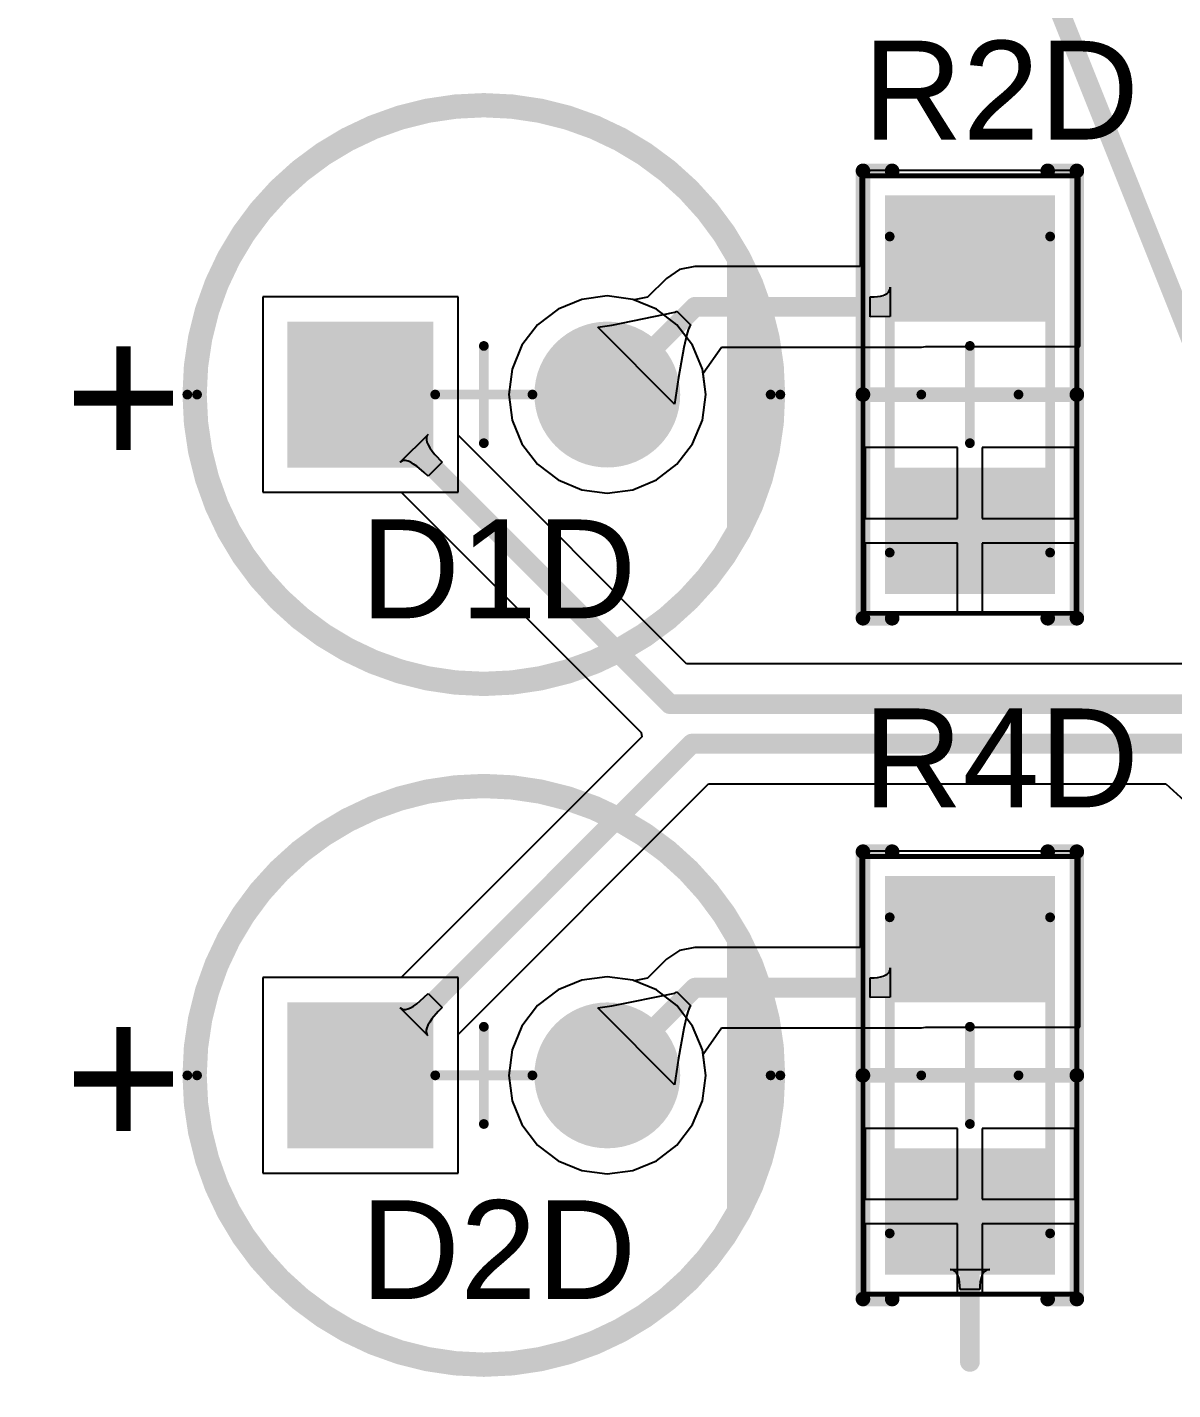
# Model space of a CAD drawing. Header units: inches. Extents: x -0.14 to 3.29, y -0.08 to 7.88.
# Drawn here: x 0.898 to 1.362, y 4.026 to 4.578 of the extents above; entities that cross this region are included whole.
import ezdxf

# ---------------------------------------------------------------- set-up
doc = ezdxf.new("R2010")
doc.units = ezdxf.units.IN
doc.header["$MEASUREMENT"] = 0
for name, color, linetype in [('Bottom Layer', 5, 'Continuous'), ('Bottom Solder', 6, 'Continuous'), ('Multi-Layer', 9, 'Continuous'), ('Pad Holes', 156, 'Continuous'), ('PCBD Notes', 76, 'Continuous'), ('Top 3D Body', 56, 'Continuous'), ('Top Courtyard', 56, 'Continuous'), ('Top Layer', 1, 'Continuous'), ('Top Overlay', 2, 'Continuous'), ('Top Paste', 8, 'Continuous'), ('Top Solder', 216, 'Continuous')]:
    doc.layers.add(name, color=color, linetype=linetype)
doc.styles.add('Arial', font='', dxfattribs={"height": 0.2})
doc.styles.get('Arial').set_extended_font_data('Arial')

# ---------------------------------------------------------------- blocks, each defined once
blk = doc.blocks.new('RES_1206_3216_353')
at = {"layer": 'Top Layer'}
for points in [[(-0.07874, -0.03248), (-0.07874, 0.03248), (-0.0315, 0.03248), (-0.0315, -0.03248)], [(0.0315, -0.03248), (0.0315, 0.03248), (0.07874, 0.03248), (0.07874, -0.03248)]]:
    blk.add_hatch(color=1, dxfattribs=at).paths.add_polyline_path(points)
at = {"layer": 'Top Paste'}
for points in [[(-0.07874, -0.03248), (-0.07874, 0.03248), (-0.0315, 0.03248), (-0.0315, -0.03248)], [(0.0315, -0.03248), (0.0315, 0.03248), (0.07874, 0.03248), (0.07874, -0.03248)]]:
    blk.add_hatch(color=8, dxfattribs=at).paths.add_polyline_path(points)
at = {"layer": 'Top Solder'}
for points in [[(-0.08071, -0.03445), (-0.08071, 0.03445), (-0.02953, 0.03445), (-0.02953, -0.03445)], [(0.02953, -0.03445), (0.02953, 0.03445), (0.08071, 0.03445), (0.08071, -0.03445)]]:
    blk.add_hatch(color=216, dxfattribs=at).paths.add_polyline_path(points)
at = {"layer": 'Top 3D Body'}
for points in [[(0.06398, 0.03248, 0.00394, 0.00394, 0), (-0.06398, 0.03248, 0.00394, 0.00394, 0)], [(-0.06398, -0.03248, 0.00394, 0.00394, 0), (-0.06398, 0.03248, 0.00394, 0.00394, 0)], [(0.06398, -0.03248, 0.00394, 0.00394, 0), (0.06398, 0.03248, 0.00394, 0.00394, 0)], [(0.06398, -0.03248, 0.00394, 0.00394, 0), (-0.06398, -0.03248, 0.00394, 0.00394, 0)]]:
    blk.add_lwpolyline(points, format="xyseb", dxfattribs=at)
for points in [[(-0.06496, 0.03248, 0.00197, 0.00197, 1), (-0.06299, 0.03248, 0.00197, 0.00197, 1)], [(-0.06496, 0.03248, 0.00197, 0.00197, 1), (-0.06299, 0.03248, 0.00197, 0.00197, 1)], [(0.06299, 0.03248, 0.00197, 0.00197, 1), (0.06496, 0.03248, 0.00197, 0.00197, 1)], [(0.06299, 0.03248, 0.00197, 0.00197, 1), (0.06496, 0.03248, 0.00197, 0.00197, 1)], [(-0.06496, -0.03248, 0.00197, 0.00197, 1), (-0.06299, -0.03248, 0.00197, 0.00197, 1)], [(-0.06496, -0.03248, 0.00197, 0.00197, 1), (-0.06299, -0.03248, 0.00197, 0.00197, 1)], [(0.06299, -0.03248, 0.00197, 0.00197, 1), (0.06496, -0.03248, 0.00197, 0.00197, 1)], [(0.06299, -0.03248, 0.00197, 0.00197, 1), (0.06496, -0.03248, 0.00197, 0.00197, 1)]]:
    blk.add_lwpolyline(points, format="xyseb", close=True, dxfattribs=at)
at = {"layer": 'Top Courtyard'}
for points in [[(0.08858, 0.04331, 0.00197, 0.00197, 0), (-0.08858, 0.04331, 0.00197, 0.00197, 0)], [(-0.08858, -0.04331, 0.00197, 0.00197, 0), (-0.08858, 0.04331, 0.00197, 0.00197, 0)], [(0.08858, -0.04331, 0.00197, 0.00197, 0), (0.08858, 0.04331, 0.00197, 0.00197, 0)], [(0, -0.01968, 0.00394, 0.00394, 0), (0, 0.01969, 0.00394, 0.00394, 0)], [(0.01969, 0, 0.00394, 0.00394, 0), (-0.01968, 0, 0.00394, 0.00394, 0)], [(0.08858, -0.04331, 0.00197, 0.00197, 0), (-0.08858, -0.04331, 0.00197, 0.00197, 0)]]:
    blk.add_lwpolyline(points, format="xyseb", dxfattribs=at)
for points in [[(-0.08907, 0.04331, 0.000984, 0.000984, 1), (-0.08809, 0.04331, 0.000984, 0.000984, 1)], [(-0.08907, 0.04331, 0.000984, 0.000984, 1), (-0.08809, 0.04331, 0.000984, 0.000984, 1)], [(0.08809, 0.04331, 0.000984, 0.000984, 1), (0.08908, 0.04331, 0.000984, 0.000984, 1)], [(0.08809, 0.04331, 0.000984, 0.000984, 1), (0.08908, 0.04331, 0.000984, 0.000984, 1)], [(-0.00098, 0.01969, 0.00197, 0.00197, 1), (0.00098, 0.01969, 0.00197, 0.00197, 1)], [(-0.02067, 0, 0.00197, 0.00197, 1), (-0.0187, 0, 0.00197, 0.00197, 1)], [(0.0187, 0, 0.00197, 0.00197, 1), (0.02067, 0, 0.00197, 0.00197, 1)], [(-0.00098, -0.01968, 0.00197, 0.00197, 1), (0.00098, -0.01968, 0.00197, 0.00197, 1)], [(-0.08907, -0.04331, 0.000984, 0.000984, 1), (-0.08809, -0.04331, 0.000984, 0.000984, 1)], [(-0.08907, -0.04331, 0.000984, 0.000984, 1), (-0.08809, -0.04331, 0.000984, 0.000984, 1)], [(0.08809, -0.04331, 0.000984, 0.000984, 1), (0.08908, -0.04331, 0.000984, 0.000984, 1)], [(0.08809, -0.04331, 0.000984, 0.000984, 1), (0.08908, -0.04331, 0.000984, 0.000984, 1)]]:
    blk.add_lwpolyline(points, format="xyseb", close=True, dxfattribs=at)
at = {"layer": 'Top Overlay'}
for points in [[(0.09055, 0.04331, 0.00591, 0.00591, 0), (-0.09055, 0.04331, 0.00591, 0.00591, 0)], [(-0.09055, 0.0315, 0.00591, 0.00591, 0), (-0.09055, 0.04331, 0.00591, 0.00591, 0)], [(0, -0.04331, 0.00591, 0.00591, 0), (0, 0.04331, 0.00591, 0.00591, 0)], [(0.09055, 0.0315, 0.00591, 0.00591, 0), (0.09055, 0.04331, 0.00591, 0.00591, 0)], [(-0.09055, -0.04331, 0.00591, 0.00591, 0), (-0.09055, -0.03149, 0.00591, 0.00591, 0)], [(0.09055, -0.04331, 0.00591, 0.00591, 0), (0.09055, -0.03149, 0.00591, 0.00591, 0)], [(0.09055, -0.04331, 0.00591, 0.00591, 0), (-0.09055, -0.04331, 0.00591, 0.00591, 0)]]:
    blk.add_lwpolyline(points, format="xyseb", dxfattribs=at)
for points in [[(-0.09203, 0.04331, 0.00295, 0.00295, 1), (-0.08907, 0.04331, 0.00295, 0.00295, 1)], [(-0.09203, 0.04331, 0.00295, 0.00295, 1), (-0.08907, 0.04331, 0.00295, 0.00295, 1)], [(-0.00148, 0.04331, 0.00295, 0.00295, 1), (0.00148, 0.04331, 0.00295, 0.00295, 1)], [(0.08907, 0.04331, 0.00295, 0.00295, 1), (0.09203, 0.04331, 0.00295, 0.00295, 1)], [(0.08907, 0.04331, 0.00295, 0.00295, 1), (0.09203, 0.04331, 0.00295, 0.00295, 1)], [(-0.09203, 0.0315, 0.00295, 0.00295, 1), (-0.08907, 0.0315, 0.00295, 0.00295, 1)], [(0.08907, 0.0315, 0.00295, 0.00295, 1), (0.09203, 0.0315, 0.00295, 0.00295, 1)], [(-0.09203, -0.03149, 0.00295, 0.00295, 1), (-0.08907, -0.03149, 0.00295, 0.00295, 1)], [(0.08907, -0.03149, 0.00295, 0.00295, 1), (0.09203, -0.03149, 0.00295, 0.00295, 1)], [(-0.09203, -0.04331, 0.00295, 0.00295, 1), (-0.08907, -0.04331, 0.00295, 0.00295, 1)], [(-0.09203, -0.04331, 0.00295, 0.00295, 1), (-0.08907, -0.04331, 0.00295, 0.00295, 1)], [(-0.00148, -0.04331, 0.00295, 0.00295, 1), (0.00148, -0.04331, 0.00295, 0.00295, 1)], [(0.08907, -0.04331, 0.00295, 0.00295, 1), (0.09203, -0.04331, 0.00295, 0.00295, 1)], [(0.08907, -0.04331, 0.00295, 0.00295, 1), (0.09203, -0.04331, 0.00295, 0.00295, 1)]]:
    blk.add_lwpolyline(points, format="xyseb", close=True, dxfattribs=at)
blk = doc.blocks.new('RES_1206_3216_373')
at = {"layer": 'Top Layer'}
for points in [[(-0.07874, -0.03248), (-0.07874, 0.03248), (-0.0315, 0.03248), (-0.0315, -0.03248)], [(0.0315, -0.03248), (0.0315, 0.03248), (0.07874, 0.03248), (0.07874, -0.03248)]]:
    blk.add_hatch(color=1, dxfattribs=at).paths.add_polyline_path(points)
at = {"layer": 'Top Paste'}
for points in [[(-0.07874, -0.03248), (-0.07874, 0.03248), (-0.0315, 0.03248), (-0.0315, -0.03248)], [(0.0315, -0.03248), (0.0315, 0.03248), (0.07874, 0.03248), (0.07874, -0.03248)]]:
    blk.add_hatch(color=8, dxfattribs=at).paths.add_polyline_path(points)
at = {"layer": 'Top Solder'}
for points in [[(-0.08071, -0.03445), (-0.08071, 0.03445), (-0.02953, 0.03445), (-0.02953, -0.03445)], [(0.02953, -0.03445), (0.02953, 0.03445), (0.08071, 0.03445), (0.08071, -0.03445)]]:
    blk.add_hatch(color=216, dxfattribs=at).paths.add_polyline_path(points)
at = {"layer": 'Top 3D Body'}
for points in [[(0.06398, 0.03248, 0.00394, 0.00394, 0), (-0.06398, 0.03248, 0.00394, 0.00394, 0)], [(-0.06398, -0.03248, 0.00394, 0.00394, 0), (-0.06398, 0.03248, 0.00394, 0.00394, 0)], [(0.06398, -0.03248, 0.00394, 0.00394, 0), (0.06398, 0.03248, 0.00394, 0.00394, 0)], [(0.06398, -0.03248, 0.00394, 0.00394, 0), (-0.06398, -0.03248, 0.00394, 0.00394, 0)]]:
    blk.add_lwpolyline(points, format="xyseb", dxfattribs=at)
for points in [[(-0.06496, 0.03248, 0.00197, 0.00197, 1), (-0.06299, 0.03248, 0.00197, 0.00197, 1)], [(-0.06496, 0.03248, 0.00197, 0.00197, 1), (-0.06299, 0.03248, 0.00197, 0.00197, 1)], [(0.06299, 0.03248, 0.00197, 0.00197, 1), (0.06496, 0.03248, 0.00197, 0.00197, 1)], [(0.06299, 0.03248, 0.00197, 0.00197, 1), (0.06496, 0.03248, 0.00197, 0.00197, 1)], [(-0.06496, -0.03248, 0.00197, 0.00197, 1), (-0.06299, -0.03248, 0.00197, 0.00197, 1)], [(-0.06496, -0.03248, 0.00197, 0.00197, 1), (-0.06299, -0.03248, 0.00197, 0.00197, 1)], [(0.06299, -0.03248, 0.00197, 0.00197, 1), (0.06496, -0.03248, 0.00197, 0.00197, 1)], [(0.06299, -0.03248, 0.00197, 0.00197, 1), (0.06496, -0.03248, 0.00197, 0.00197, 1)]]:
    blk.add_lwpolyline(points, format="xyseb", close=True, dxfattribs=at)
at = {"layer": 'Top Courtyard'}
for points in [[(0.08858, 0.04331, 0.00197, 0.00197, 0), (-0.08858, 0.04331, 0.00197, 0.00197, 0)], [(-0.08858, -0.04331, 0.00197, 0.00197, 0), (-0.08858, 0.04331, 0.00197, 0.00197, 0)], [(0.08858, -0.04331, 0.00197, 0.00197, 0), (0.08858, 0.04331, 0.00197, 0.00197, 0)], [(0, -0.01968, 0.00394, 0.00394, 0), (0, 0.01969, 0.00394, 0.00394, 0)], [(0.01969, 0, 0.00394, 0.00394, 0), (-0.01968, 0, 0.00394, 0.00394, 0)], [(0.08858, -0.04331, 0.00197, 0.00197, 0), (-0.08858, -0.04331, 0.00197, 0.00197, 0)]]:
    blk.add_lwpolyline(points, format="xyseb", dxfattribs=at)
for points in [[(-0.08907, 0.04331, 0.000984, 0.000984, 1), (-0.08809, 0.04331, 0.000984, 0.000984, 1)], [(-0.08907, 0.04331, 0.000984, 0.000984, 1), (-0.08809, 0.04331, 0.000984, 0.000984, 1)], [(0.08809, 0.04331, 0.000984, 0.000984, 1), (0.08908, 0.04331, 0.000984, 0.000984, 1)], [(0.08809, 0.04331, 0.000984, 0.000984, 1), (0.08908, 0.04331, 0.000984, 0.000984, 1)], [(-0.00098, 0.01969, 0.00197, 0.00197, 1), (0.00098, 0.01969, 0.00197, 0.00197, 1)], [(-0.02067, 0, 0.00197, 0.00197, 1), (-0.0187, 0, 0.00197, 0.00197, 1)], [(0.0187, 0, 0.00197, 0.00197, 1), (0.02067, 0, 0.00197, 0.00197, 1)], [(-0.00098, -0.01968, 0.00197, 0.00197, 1), (0.00098, -0.01968, 0.00197, 0.00197, 1)], [(-0.08907, -0.04331, 0.000984, 0.000984, 1), (-0.08809, -0.04331, 0.000984, 0.000984, 1)], [(-0.08907, -0.04331, 0.000984, 0.000984, 1), (-0.08809, -0.04331, 0.000984, 0.000984, 1)], [(0.08809, -0.04331, 0.000984, 0.000984, 1), (0.08908, -0.04331, 0.000984, 0.000984, 1)], [(0.08809, -0.04331, 0.000984, 0.000984, 1), (0.08908, -0.04331, 0.000984, 0.000984, 1)]]:
    blk.add_lwpolyline(points, format="xyseb", close=True, dxfattribs=at)
at = {"layer": 'Top Overlay'}
for points in [[(0.09055, 0.04331, 0.00591, 0.00591, 0), (-0.09055, 0.04331, 0.00591, 0.00591, 0)], [(-0.09055, 0.0315, 0.00591, 0.00591, 0), (-0.09055, 0.04331, 0.00591, 0.00591, 0)], [(0, -0.04331, 0.00591, 0.00591, 0), (0, 0.04331, 0.00591, 0.00591, 0)], [(0.09055, 0.0315, 0.00591, 0.00591, 0), (0.09055, 0.04331, 0.00591, 0.00591, 0)], [(-0.09055, -0.04331, 0.00591, 0.00591, 0), (-0.09055, -0.03149, 0.00591, 0.00591, 0)], [(0.09055, -0.04331, 0.00591, 0.00591, 0), (0.09055, -0.03149, 0.00591, 0.00591, 0)], [(0.09055, -0.04331, 0.00591, 0.00591, 0), (-0.09055, -0.04331, 0.00591, 0.00591, 0)]]:
    blk.add_lwpolyline(points, format="xyseb", dxfattribs=at)
for points in [[(-0.09203, 0.04331, 0.00295, 0.00295, 1), (-0.08907, 0.04331, 0.00295, 0.00295, 1)], [(-0.09203, 0.04331, 0.00295, 0.00295, 1), (-0.08907, 0.04331, 0.00295, 0.00295, 1)], [(-0.00148, 0.04331, 0.00295, 0.00295, 1), (0.00148, 0.04331, 0.00295, 0.00295, 1)], [(0.08908, 0.04331, 0.00295, 0.00295, 1), (0.09203, 0.04331, 0.00295, 0.00295, 1)], [(0.08908, 0.04331, 0.00295, 0.00295, 1), (0.09203, 0.04331, 0.00295, 0.00295, 1)], [(-0.09203, 0.0315, 0.00295, 0.00295, 1), (-0.08907, 0.0315, 0.00295, 0.00295, 1)], [(0.08908, 0.0315, 0.00295, 0.00295, 1), (0.09203, 0.0315, 0.00295, 0.00295, 1)], [(-0.09203, -0.03149, 0.00295, 0.00295, 1), (-0.08907, -0.03149, 0.00295, 0.00295, 1)], [(0.08908, -0.03149, 0.00295, 0.00295, 1), (0.09203, -0.03149, 0.00295, 0.00295, 1)], [(-0.09203, -0.04331, 0.00295, 0.00295, 1), (-0.08907, -0.04331, 0.00295, 0.00295, 1)], [(-0.09203, -0.04331, 0.00295, 0.00295, 1), (-0.08907, -0.04331, 0.00295, 0.00295, 1)], [(-0.00148, -0.04331, 0.00295, 0.00295, 1), (0.00148, -0.04331, 0.00295, 0.00295, 1)], [(0.08908, -0.04331, 0.00295, 0.00295, 1), (0.09203, -0.04331, 0.00295, 0.00295, 1)], [(0.08908, -0.04331, 0.00295, 0.00295, 1), (0.09203, -0.04331, 0.00295, 0.00295, 1)]]:
    blk.add_lwpolyline(points, format="xyseb", close=True, dxfattribs=at)
blk = doc.blocks.new('ED49B4F6_595F_4D62_96BB_D7184CAA9B94_436')
at = {"layer": 'Bottom Layer'}
blk.add_hatch(color=5, dxfattribs=at).paths.add_polyline_path([(-0.02244, -0.02756), (-0.07756, -0.02756), (-0.07756, 0.02756), (-0.02244, 0.02756)])
h = blk.add_hatch(color=5, dxfattribs=at)
edge = h.paths.add_edge_path()
edge.add_arc((0.05, 0), 0.02756, 0, 360)
at = {"layer": 'Bottom Solder'}
blk.add_hatch(color=6, dxfattribs=at).paths.add_polyline_path([(-0.02047, -0.02953), (-0.07953, -0.02953), (-0.07953, 0.02953), (-0.02047, 0.02953)])
h = blk.add_hatch(color=6, dxfattribs=at)
edge = h.paths.add_edge_path()
edge.add_arc((0.05, 0), 0.02953, 0, 360)
at = {"layer": 'Multi-Layer'}
blk.add_hatch(color=9, dxfattribs=at).paths.add_polyline_path([(-0.02244, -0.02756), (-0.07756, -0.02756), (-0.07756, 0.02756), (-0.02244, 0.02756)])
h = blk.add_hatch(color=9, dxfattribs=at)
edge = h.paths.add_edge_path()
edge.add_arc((0.05, 0), 0.02756, 0, 360)
at = {"layer": 'Pad Holes'}
h = blk.add_hatch(color=7, dxfattribs=at)
edge = h.paths.add_edge_path()
edge.add_arc((-0.05, 0), 0.0175, 0, 360)
h = blk.add_hatch(color=7, dxfattribs=at)
edge = h.paths.add_edge_path()
edge.add_arc((0.05, 0), 0.0175, 0, 360)
at = {"layer": 'Top Layer'}
blk.add_hatch(color=1, dxfattribs=at).paths.add_polyline_path([(-0.02244, -0.02756), (-0.07756, -0.02756), (-0.07756, 0.02756), (-0.02244, 0.02756)])
h = blk.add_hatch(color=1, dxfattribs=at)
edge = h.paths.add_edge_path()
edge.add_arc((0.05, 0), 0.02756, 0, 360)
at = {"layer": 'Top Solder'}
blk.add_hatch(color=216, dxfattribs=at).paths.add_polyline_path([(-0.02047, -0.02953), (-0.07953, -0.02953), (-0.07953, 0.02953), (-0.02047, 0.02953)])
h = blk.add_hatch(color=216, dxfattribs=at)
edge = h.paths.add_edge_path()
edge.add_arc((0.05, 0), 0.02953, 0, 360)
at = {"layer": 'Top 3D Body'}
for points in [[(0.11614, 0, 0.00394, 0.00394, 1), (-0.11614, 0, 0.00394, 0.00394, 1)], [(-0.11713, 0, 0.00197, 0.00197, 1), (-0.11516, 0, 0.00197, 0.00197, 1)], [(0.11516, 0, 0.00197, 0.00197, 1), (0.11713, 0, 0.00197, 0.00197, 1)]]:
    blk.add_lwpolyline(points, format="xyseb", close=True, dxfattribs=at)
at = {"layer": 'Top Courtyard'}
for points in [[(0.12008, 0, 0.00394, 0.00394, 1), (-0.12008, 0, 0.00394, 0.00394, 1)], [(-0.00098, 0.01968, 0.00197, 0.00197, 1), (0.00099, 0.01968, 0.00197, 0.00197, 1)], [(-0.12106, 0, 0.00197, 0.00197, 1), (-0.11909, 0, 0.00197, 0.00197, 1)], [(-0.02067, 0, 0.00197, 0.00197, 1), (-0.0187, 0, 0.00197, 0.00197, 1)], [(0.0187, 0, 0.00197, 0.00197, 1), (0.02067, 0, 0.00197, 0.00197, 1)], [(0.11909, 0, 0.00197, 0.00197, 1), (0.12106, 0, 0.00197, 0.00197, 1)], [(-0.00098, -0.01969, 0.00197, 0.00197, 1), (0.00099, -0.01969, 0.00197, 0.00197, 1)]]:
    blk.add_lwpolyline(points, format="xyseb", close=True, dxfattribs=at)
for points in [[(0, -0.01969, 0.00394, 0.00394, 0), (0, 0.01968, 0.00394, 0.00394, 0)], [(-0.01968, 0, 0.00394, 0.00394, 0), (0.01969, 0, 0.00394, 0.00394, 0)]]:
    blk.add_lwpolyline(points, format="xyseb", dxfattribs=at)
at = {"layer": 'Top Overlay'}
for points in [[(0.11614, 0, 0.00787, 0.00787, 1), (-0.11614, 0, 0.00787, 0.00787, 1)], [(0.10039, 0.05512, 0.00394, 0.00394, 1), (0.10433, 0.05512, 0.00394, 0.00394, 1)], [(0.10433, 0.03937, 0.00394, 0.00394, 1), (0.10827, 0.03937, 0.00394, 0.00394, 1)], [(0.10827, 0.02362, 0.00394, 0.00394, 1), (0.11221, 0.02362, 0.00394, 0.00394, 1)], [(-0.11811, 0, 0.00394, 0.00394, 1), (-0.11417, 0, 0.00394, 0.00394, 1)], [(0.11417, 0, 0.00394, 0.00394, 1), (0.11811, 0, 0.00394, 0.00394, 1)], [(0.10827, -0.02756, 0.00394, 0.00394, 1), (0.11221, -0.02756, 0.00394, 0.00394, 1)], [(0.10039, -0.03937, 0.00394, 0.00394, 1), (0.10433, -0.03937, 0.00394, 0.00394, 1)], [(0.10039, -0.03937, 0.00394, 0.00394, 1), (0.10433, -0.03937, 0.00394, 0.00394, 1)], [(0.10433, -0.03937, 0.00394, 0.00394, 1), (0.10827, -0.03937, 0.00394, 0.00394, 1)], [(0.10039, -0.05512, 0.00394, 0.00394, 1), (0.10433, -0.05512, 0.00394, 0.00394, 1)]]:
    blk.add_lwpolyline(points, format="xyseb", close=True, dxfattribs=at)
for points in [[(0.10236, -0.03937, 0.00787, 0.00787, 0), (0.10236, 0.05512, 0.00787, 0.00787, 0)], [(0.1063, -0.03937, 0.00787, 0.00787, 0), (0.1063, 0.03937, 0.00787, 0.00787, 0)], [(0.11024, -0.02756, 0.00787, 0.00787, 0), (0.11024, 0.02362, 0.00787, 0.00787, 0)], [(0.10236, -0.05512, 0.00787, 0.00787, 0), (0.10236, -0.03937, 0.00787, 0.00787, 0)]]:
    blk.add_lwpolyline(points, format="xyseb", dxfattribs=at)
at = {"layer": 'Top Overlay', "style": 'Arial'}
blk.add_text('+', height=0.05906, dxfattribs=at).set_placement((-0.17, -0.03))
blk = doc.blocks.new('ED49B4F6_595F_4D62_96BB_D7184CAA9B94_446')
at = {"layer": 'Bottom Layer'}
blk.add_hatch(color=5, dxfattribs=at).paths.add_polyline_path([(-0.02244, -0.02756), (-0.07756, -0.02756), (-0.07756, 0.02756), (-0.02244, 0.02756)])
h = blk.add_hatch(color=5, dxfattribs=at)
edge = h.paths.add_edge_path()
edge.add_arc((0.05, 0), 0.02756, 0, 360)
at = {"layer": 'Bottom Solder'}
blk.add_hatch(color=6, dxfattribs=at).paths.add_polyline_path([(-0.02047, -0.02953), (-0.07953, -0.02953), (-0.07953, 0.02953), (-0.02047, 0.02953)])
h = blk.add_hatch(color=6, dxfattribs=at)
edge = h.paths.add_edge_path()
edge.add_arc((0.05, 0), 0.02953, 0, 360)
at = {"layer": 'Multi-Layer'}
blk.add_hatch(color=9, dxfattribs=at).paths.add_polyline_path([(-0.02244, -0.02756), (-0.07756, -0.02756), (-0.07756, 0.02756), (-0.02244, 0.02756)])
h = blk.add_hatch(color=9, dxfattribs=at)
edge = h.paths.add_edge_path()
edge.add_arc((0.05, 0), 0.02756, 0, 360)
at = {"layer": 'Pad Holes'}
h = blk.add_hatch(color=7, dxfattribs=at)
edge = h.paths.add_edge_path()
edge.add_arc((-0.05, 0), 0.0175, 0, 360)
h = blk.add_hatch(color=7, dxfattribs=at)
edge = h.paths.add_edge_path()
edge.add_arc((0.05, 0), 0.0175, 0, 360)
at = {"layer": 'Top Layer'}
blk.add_hatch(color=1, dxfattribs=at).paths.add_polyline_path([(-0.02244, -0.02756), (-0.07756, -0.02756), (-0.07756, 0.02756), (-0.02244, 0.02756)])
h = blk.add_hatch(color=1, dxfattribs=at)
edge = h.paths.add_edge_path()
edge.add_arc((0.05, 0), 0.02756, 0, 360)
at = {"layer": 'Top Solder'}
blk.add_hatch(color=216, dxfattribs=at).paths.add_polyline_path([(-0.02047, -0.02953), (-0.07953, -0.02953), (-0.07953, 0.02953), (-0.02047, 0.02953)])
h = blk.add_hatch(color=216, dxfattribs=at)
edge = h.paths.add_edge_path()
edge.add_arc((0.05, 0), 0.02953, 0, 360)
at = {"layer": 'Top 3D Body'}
for points in [[(0.11614, 0, 0.00394, 0.00394, 1), (-0.11614, 0, 0.00394, 0.00394, 1)], [(-0.11713, 0, 0.00197, 0.00197, 1), (-0.11516, 0, 0.00197, 0.00197, 1)], [(0.11516, 0, 0.00197, 0.00197, 1), (0.11713, 0, 0.00197, 0.00197, 1)]]:
    blk.add_lwpolyline(points, format="xyseb", close=True, dxfattribs=at)
at = {"layer": 'Top Courtyard'}
for points in [[(0.12008, 0, 0.00394, 0.00394, 1), (-0.12008, 0, 0.00394, 0.00394, 1)], [(-0.00098, 0.01968, 0.00197, 0.00197, 1), (0.00099, 0.01968, 0.00197, 0.00197, 1)], [(-0.12106, 0, 0.00197, 0.00197, 1), (-0.11909, 0, 0.00197, 0.00197, 1)], [(-0.02067, 0, 0.00197, 0.00197, 1), (-0.0187, 0, 0.00197, 0.00197, 1)], [(0.0187, 0, 0.00197, 0.00197, 1), (0.02067, 0, 0.00197, 0.00197, 1)], [(0.11909, 0, 0.00197, 0.00197, 1), (0.12106, 0, 0.00197, 0.00197, 1)], [(-0.00098, -0.01969, 0.00197, 0.00197, 1), (0.00099, -0.01969, 0.00197, 0.00197, 1)]]:
    blk.add_lwpolyline(points, format="xyseb", close=True, dxfattribs=at)
for points in [[(0, -0.01969, 0.00394, 0.00394, 0), (0, 0.01968, 0.00394, 0.00394, 0)], [(-0.01968, 0, 0.00394, 0.00394, 0), (0.01969, 0, 0.00394, 0.00394, 0)]]:
    blk.add_lwpolyline(points, format="xyseb", dxfattribs=at)
at = {"layer": 'Top Overlay'}
for points in [[(0.11614, 0, 0.00787, 0.00787, 1), (-0.11614, 0, 0.00787, 0.00787, 1)], [(0.10039, 0.05512, 0.00394, 0.00394, 1), (0.10433, 0.05512, 0.00394, 0.00394, 1)], [(0.10433, 0.03937, 0.00394, 0.00394, 1), (0.10827, 0.03937, 0.00394, 0.00394, 1)], [(0.10827, 0.02362, 0.00394, 0.00394, 1), (0.11221, 0.02362, 0.00394, 0.00394, 1)], [(-0.11811, 0, 0.00394, 0.00394, 1), (-0.11417, 0, 0.00394, 0.00394, 1)], [(0.11417, 0, 0.00394, 0.00394, 1), (0.11811, 0, 0.00394, 0.00394, 1)], [(0.10827, -0.02756, 0.00394, 0.00394, 1), (0.11221, -0.02756, 0.00394, 0.00394, 1)], [(0.10039, -0.03937, 0.00394, 0.00394, 1), (0.10433, -0.03937, 0.00394, 0.00394, 1)], [(0.10039, -0.03937, 0.00394, 0.00394, 1), (0.10433, -0.03937, 0.00394, 0.00394, 1)], [(0.10433, -0.03937, 0.00394, 0.00394, 1), (0.10827, -0.03937, 0.00394, 0.00394, 1)], [(0.10039, -0.05512, 0.00394, 0.00394, 1), (0.10433, -0.05512, 0.00394, 0.00394, 1)]]:
    blk.add_lwpolyline(points, format="xyseb", close=True, dxfattribs=at)
for points in [[(0.10236, -0.03937, 0.00787, 0.00787, 0), (0.10236, 0.05512, 0.00787, 0.00787, 0)], [(0.1063, -0.03937, 0.00787, 0.00787, 0), (0.1063, 0.03937, 0.00787, 0.00787, 0)], [(0.11024, -0.02756, 0.00787, 0.00787, 0), (0.11024, 0.02362, 0.00787, 0.00787, 0)], [(0.10236, -0.05512, 0.00787, 0.00787, 0), (0.10236, -0.03937, 0.00787, 0.00787, 0)]]:
    blk.add_lwpolyline(points, format="xyseb", dxfattribs=at)
at = {"layer": 'Top Overlay', "style": 'Arial'}
blk.add_text('+', height=0.05906, dxfattribs=at).set_placement((-0.17, -0.03))

msp = doc.modelspace()

# ---------------------------------------------------------------- linework, layer by layer
at = {"layer": 'Bottom Layer'}
for p, q in [((1.07224, 4.46869), (0.99312, 4.46869)), ((0.99312, 4.46869), (0.99312, 4.38958)), ((1.07224, 4.38958), (1.07224, 4.46869)), ((1.12235, 4.46767), (1.11273, 4.46369)), ((1.13268, 4.46903), (1.12235, 4.46767)), ((1.143, 4.46767), (1.13268, 4.46903)), ((1.15263, 4.46369), (1.143, 4.46767)), ((1.11273, 4.46369), (1.10446, 4.45735)), ((1.16089, 4.45735), (1.15263, 4.46369)), ((1.10446, 4.45735), (1.09812, 4.44908)), ((1.16723, 4.44908), (1.16089, 4.45735)), ((1.09812, 4.44908), (1.09414, 4.43946)), ((1.17122, 4.43946), (1.16723, 4.44908)), ((1.09414, 4.43946), (1.09278, 4.42913)), ((1.17258, 4.42913), (1.17122, 4.43946)), ((1.09278, 4.42913), (1.09414, 4.41881)), ((1.17122, 4.41881), (1.17258, 4.42913)), ((1.09414, 4.41881), (1.09812, 4.40918)), ((1.16723, 4.40918), (1.17122, 4.41881)), ((1.09812, 4.40918), (1.10446, 4.40092)), ((1.16089, 4.40092), (1.16723, 4.40918)), ((1.10446, 4.40092), (1.11273, 4.39458)), ((1.15263, 4.39458), (1.16089, 4.40092)), ((1.11273, 4.39458), (1.12235, 4.39059)), ((1.12235, 4.39059), (1.13268, 4.38923)), ((1.13268, 4.38923), (1.143, 4.39059)), ((1.143, 4.39059), (1.15263, 4.39458)), ((0.99312, 4.38958), (1.07224, 4.38958)), ((1.07224, 4.1931), (0.99312, 4.1931)), ((0.99312, 4.1931), (0.99312, 4.11399)), ((1.07224, 4.11399), (1.07224, 4.1931)), ((1.12235, 4.19208), (1.11273, 4.1881)), ((1.13268, 4.19344), (1.12235, 4.19208)), ((1.143, 4.19208), (1.13268, 4.19344)), ((1.15263, 4.1881), (1.143, 4.19208)), ((1.11273, 4.1881), (1.10446, 4.18176)), ((1.16089, 4.18176), (1.15263, 4.1881)), ((1.10446, 4.18176), (1.09812, 4.17349)), ((1.16723, 4.17349), (1.16089, 4.18176)), ((1.09812, 4.17349), (1.09414, 4.16387)), ((1.17122, 4.16387), (1.16723, 4.17349)), ((1.09414, 4.16387), (1.09278, 4.15354)), ((1.17258, 4.15354), (1.17122, 4.16387)), ((1.09278, 4.15354), (1.09414, 4.14322)), ((1.17122, 4.14322), (1.17258, 4.15354)), ((1.09414, 4.14322), (1.09812, 4.13359)), ((1.16723, 4.13359), (1.17122, 4.14322)), ((1.09812, 4.13359), (1.10446, 4.12533)), ((1.16089, 4.12533), (1.16723, 4.13359)), ((1.10446, 4.12533), (1.11273, 4.11899)), ((1.15263, 4.11899), (1.16089, 4.12533)), ((1.11273, 4.11899), (1.12235, 4.115)), ((1.12235, 4.115), (1.13268, 4.11364)), ((1.13268, 4.11364), (1.143, 4.115)), ((1.143, 4.115), (1.15263, 4.11899)), ((0.99312, 4.11399), (1.07224, 4.11399))]:
    msp.add_line(p, q, dxfattribs=at)
at = {"layer": 'PCBD Notes'}
msp.add_lwpolyline([(0, 7.87402, 0.00787, 0.00787, 0), (3.14961, 0, 0.00787, 0.00787, 0)], format="xyseb", dxfattribs=at)
at = {"layer": 'Top Layer'}
for p, q in [((1.32401, 4.51987), (1.23505, 4.51987)), ((1.23505, 4.51987), (1.23505, 4.48094)), ((1.32401, 4.44863), (1.32401, 4.51987)), ((1.16193, 4.4797), (1.15664, 4.47617)), ((1.16817, 4.48094), (1.16193, 4.4797)), ((1.23505, 4.48094), (1.16817, 4.48094)), ((1.15664, 4.47617), (1.149, 4.46853)), ((1.07224, 4.46869), (0.99312, 4.46869)), ((0.99312, 4.46869), (0.99312, 4.38958)), ((1.07224, 4.41265), (1.07224, 4.46869)), ((1.12235, 4.46767), (1.11273, 4.46369)), ((1.13268, 4.46903), (1.12235, 4.46767)), ((1.143, 4.46767), (1.13268, 4.46903)), ((1.1436, 4.46743), (1.143, 4.46767)), ((1.149, 4.46853), (1.1436, 4.46743)), ((1.23917, 4.46863), (1.2407, 4.46867)), ((1.23917, 4.46063), (1.23917, 4.46863)), ((1.2407, 4.46867), (1.24208, 4.46879)), ((1.24208, 4.46879), (1.24329, 4.46899)), ((1.24329, 4.46899), (1.24435, 4.46927)), ((1.24435, 4.46927), (1.24524, 4.46963)), ((1.24524, 4.46963), (1.24597, 4.47007)), ((1.24597, 4.47007), (1.24654, 4.47059)), ((1.24654, 4.47059), (1.24695, 4.47119)), ((1.24695, 4.47119), (1.2472, 4.47187)), ((1.24729, 4.47263), (1.24717, 4.46075)), ((1.2472, 4.47187), (1.24729, 4.47263)), ((1.11273, 4.46369), (1.10446, 4.45735)), ((1.13447, 4.45725), (1.16009, 4.46246)), ((1.16009, 4.46246), (1.16082, 4.46294)), ((1.16082, 4.46294), (1.16648, 4.45728)), ((1.10446, 4.45735), (1.09812, 4.44908)), ((1.1288, 4.45642), (1.13447, 4.45725)), ((1.166, 4.45655), (1.16549, 4.45527)), ((1.16648, 4.45728), (1.166, 4.45655)), ((1.24717, 4.46075), (1.23917, 4.46063)), ((1.15996, 4.42525), (1.1288, 4.45642)), ((1.16493, 4.45344), (1.16371, 4.44813)), ((1.16549, 4.45527), (1.16493, 4.45344)), ((1.09812, 4.44908), (1.09414, 4.43946)), ((1.16371, 4.44813), (1.16158, 4.43605)), ((1.17144, 4.43776), (1.17891, 4.44832)), ((1.17891, 4.44832), (1.25991, 4.44832)), ((1.25991, 4.44832), (1.26148, 4.44863)), ((1.26148, 4.44863), (1.32401, 4.44863)), ((1.09414, 4.43946), (1.09278, 4.42913)), ((1.16158, 4.43605), (1.15996, 4.42525)), ((1.17258, 4.42913), (1.17144, 4.43776)), ((1.09278, 4.42913), (1.09414, 4.41881)), ((1.17122, 4.41881), (1.17258, 4.42913)), ((1.09414, 4.41881), (1.09812, 4.40918)), ((1.16723, 4.40918), (1.17122, 4.41881)), ((1.0488, 4.4017), (1.06012, 4.41301)), ((1.05966, 4.41239), (1.05944, 4.41165)), ((1.06012, 4.41301), (1.05966, 4.41239)), ((1.16474, 4.32014), (1.07224, 4.41265)), ((1.05944, 4.41165), (1.05944, 4.4108)), ((1.05944, 4.4108), (1.05966, 4.40984)), ((1.05966, 4.40984), (1.06012, 4.40877)), ((1.06012, 4.40877), (1.0608, 4.40758)), ((1.0608, 4.40758), (1.0617, 4.40628)), ((1.09812, 4.40918), (1.10446, 4.40092)), ((1.16089, 4.40092), (1.16723, 4.40918)), ((1.27453, 4.40764), (1.23705, 4.40764)), ((1.23705, 4.40764), (1.23705, 4.37902)), ((1.27453, 4.37902), (1.27453, 4.40764)), ((1.32201, 4.40764), (1.28453, 4.40764)), ((1.28453, 4.40764), (1.28453, 4.37902)), ((1.32201, 4.37902), (1.32201, 4.40764)), ((1.04943, 4.40215), (1.0488, 4.4017)), ((1.05016, 4.40237), (1.04943, 4.40215)), ((1.05101, 4.40237), (1.05016, 4.40237)), ((1.05197, 4.40215), (1.05101, 4.40237)), ((1.05305, 4.4017), (1.05197, 4.40215)), ((1.05423, 4.40102), (1.05305, 4.4017)), ((1.06577, 4.4017), (1.06012, 4.39604)), ((1.0617, 4.40628), (1.06283, 4.40486)), ((1.06283, 4.40486), (1.06577, 4.4017)), ((1.05553, 4.40011), (1.05423, 4.40102)), ((1.05848, 4.39762), (1.05553, 4.40011)), ((1.06012, 4.39604), (1.05848, 4.39762)), ((1.10446, 4.40092), (1.11273, 4.39458)), ((1.15263, 4.39458), (1.16089, 4.40092)), ((1.11273, 4.39458), (1.12235, 4.39059)), ((1.12235, 4.39059), (1.13268, 4.38923)), ((1.13268, 4.38923), (1.143, 4.39059)), ((1.143, 4.39059), (1.15263, 4.39458)), ((0.99312, 4.38958), (1.04917, 4.38958)), ((1.04917, 4.38958), (1.14645, 4.29229)), ((1.23705, 4.37902), (1.27453, 4.37902)), ((1.28453, 4.37902), (1.32201, 4.37902)), ((1.27453, 4.36902), (1.23705, 4.36902)), ((1.23705, 4.36902), (1.23705, 4.34039)), ((1.27453, 4.34039), (1.27453, 4.36902)), ((1.32201, 4.36902), (1.28453, 4.36902)), ((1.28453, 4.36902), (1.28453, 4.34039)), ((1.32201, 4.34039), (1.32201, 4.36902)), ((1.23705, 4.34039), (1.27453, 4.34039)), ((1.28453, 4.34039), (1.32201, 4.34039)), ((1.50696, 4.32014), (1.16474, 4.32014)), ((1.14645, 4.29229), (1.14662, 4.29056)), ((1.14662, 4.29056), (1.04917, 4.1931)), ((1.07224, 4.17003), (1.17372, 4.27151)), ((1.17372, 4.27151), (1.35886, 4.27151)), ((1.35886, 4.27151), (1.3692, 4.26205)), ((1.32401, 4.24428), (1.23505, 4.24428)), ((1.23505, 4.24428), (1.23505, 4.20535)), ((1.32401, 4.17304), (1.32401, 4.24428)), ((1.16193, 4.20411), (1.15664, 4.20057)), ((1.16817, 4.20535), (1.16193, 4.20411)), ((1.23505, 4.20535), (1.16817, 4.20535)), ((1.15664, 4.20057), (1.149, 4.19293)), ((1.04917, 4.1931), (0.99312, 4.1931)), ((0.99312, 4.1931), (0.99312, 4.11399)), ((1.12235, 4.19208), (1.11273, 4.1881)), ((1.13268, 4.19344), (1.12235, 4.19208)), ((1.143, 4.19208), (1.13268, 4.19344)), ((1.1436, 4.19184), (1.143, 4.19208)), ((1.149, 4.19293), (1.1436, 4.19184)), ((1.23917, 4.19304), (1.2407, 4.19308)), ((1.23917, 4.18504), (1.23917, 4.19304)), ((1.2407, 4.19308), (1.24208, 4.1932)), ((1.24208, 4.1932), (1.24329, 4.1934)), ((1.24329, 4.1934), (1.24435, 4.19368)), ((1.24435, 4.19368), (1.24524, 4.19404)), ((1.24524, 4.19404), (1.24597, 4.19448)), ((1.24597, 4.19448), (1.24654, 4.195)), ((1.24654, 4.195), (1.24695, 4.1956)), ((1.24695, 4.1956), (1.2472, 4.19628)), ((1.24729, 4.19704), (1.24717, 4.18516)), ((1.2472, 4.19628), (1.24729, 4.19704)), ((1.05693, 4.18367), (1.06012, 4.18664)), ((1.06012, 4.18664), (1.06577, 4.18098)), ((1.11273, 4.1881), (1.10446, 4.18176)), ((1.13447, 4.18166), (1.16009, 4.18687)), ((1.16009, 4.18687), (1.16082, 4.18734)), ((1.16082, 4.18734), (1.16648, 4.18169)), ((1.06, 4.16967), (1.0488, 4.18086)), ((1.0488, 4.18086), (1.04941, 4.18042)), ((1.05194, 4.18046), (1.05302, 4.18092)), ((1.05302, 4.18092), (1.05421, 4.18161)), ((1.05421, 4.18161), (1.05551, 4.18253)), ((1.05551, 4.18253), (1.05693, 4.18367)), ((1.06577, 4.18098), (1.06418, 4.17933)), ((1.10446, 4.18176), (1.09812, 4.17349)), ((1.1288, 4.18083), (1.13447, 4.18166)), ((1.15996, 4.14966), (1.1288, 4.18083)), ((1.166, 4.18096), (1.16549, 4.17967)), ((1.16648, 4.18169), (1.166, 4.18096)), ((1.24717, 4.18516), (1.23917, 4.18504)), ((1.04941, 4.18042), (1.05014, 4.18021)), ((1.05014, 4.18021), (1.05098, 4.18022)), ((1.05098, 4.18022), (1.05194, 4.18046)), ((1.06166, 4.17638), (1.06075, 4.17507)), ((1.06418, 4.17933), (1.06166, 4.17638)), ((1.16493, 4.17784), (1.16371, 4.17254)), ((1.16549, 4.17967), (1.16493, 4.17784)), ((1.05935, 4.17185), (1.05934, 4.17101)), ((1.05934, 4.17101), (1.05956, 4.17028)), ((1.05959, 4.17281), (1.05935, 4.17185)), ((1.05956, 4.17028), (1.06, 4.16967)), ((1.06006, 4.17388), (1.05959, 4.17281)), ((1.06075, 4.17507), (1.06006, 4.17388)), ((1.07224, 4.11399), (1.07224, 4.17003)), ((1.09812, 4.17349), (1.09414, 4.16387)), ((1.16371, 4.17254), (1.16158, 4.16046)), ((1.17144, 4.16217), (1.17891, 4.17272)), ((1.17891, 4.17272), (1.25991, 4.17272)), ((1.25991, 4.17272), (1.26149, 4.17304)), ((1.26149, 4.17304), (1.32401, 4.17304)), ((1.09414, 4.16387), (1.09278, 4.15354)), ((1.16158, 4.16046), (1.15996, 4.14966)), ((1.17258, 4.15354), (1.17144, 4.16217)), ((1.09278, 4.15354), (1.09414, 4.14322)), ((1.17122, 4.14322), (1.17258, 4.15354)), ((1.09414, 4.14322), (1.09812, 4.13359)), ((1.16723, 4.13359), (1.17122, 4.14322)), ((1.09812, 4.13359), (1.10446, 4.12533)), ((1.16089, 4.12533), (1.16723, 4.13359)), ((1.27453, 4.13205), (1.23705, 4.13205)), ((1.23705, 4.13205), (1.23705, 4.10342)), ((1.27453, 4.10342), (1.27453, 4.13205)), ((1.32201, 4.13205), (1.28453, 4.13205)), ((1.28453, 4.13205), (1.28453, 4.10342)), ((1.32201, 4.10342), (1.32201, 4.13205)), ((1.10446, 4.12533), (1.11273, 4.11899)), ((1.15263, 4.11899), (1.16089, 4.12533)), ((1.11273, 4.11899), (1.12235, 4.115)), ((1.12235, 4.115), (1.13268, 4.11364)), ((1.13268, 4.11364), (1.143, 4.115)), ((1.143, 4.115), (1.15263, 4.11899)), ((0.99312, 4.11399), (1.07224, 4.11399)), ((1.23705, 4.10342), (1.27453, 4.10342)), ((1.28453, 4.10342), (1.32201, 4.10342)), ((1.27453, 4.09342), (1.23705, 4.09342)), ((1.23705, 4.09342), (1.23705, 4.0648)), ((1.27453, 4.0648), (1.27453, 4.09342)), ((1.32201, 4.09342), (1.28453, 4.09342)), ((1.28453, 4.09342), (1.28453, 4.0648)), ((1.32201, 4.0648), (1.32201, 4.09342)), ((1.27229, 4.07484), (1.27153, 4.07492)), ((1.27153, 4.07492), (1.28753, 4.07492)), ((1.27297, 4.0746), (1.27229, 4.07484)), ((1.27357, 4.0742), (1.27297, 4.0746)), ((1.27409, 4.07364), (1.27357, 4.0742)), ((1.27453, 4.07292), (1.27409, 4.07364)), ((1.27489, 4.07204), (1.27453, 4.07292)), ((1.27517, 4.071), (1.27489, 4.07204)), ((1.27537, 4.0698), (1.27517, 4.071)), ((1.28389, 4.071), (1.28369, 4.0698)), ((1.28417, 4.07204), (1.28389, 4.071)), ((1.28453, 4.07292), (1.28417, 4.07204)), ((1.28497, 4.07364), (1.28453, 4.07292)), ((1.28549, 4.0742), (1.28497, 4.07364)), ((1.28609, 4.0746), (1.28549, 4.0742)), ((1.28677, 4.07484), (1.28609, 4.0746)), ((1.28753, 4.07492), (1.28677, 4.07484)), ((1.27549, 4.06844), (1.27537, 4.0698)), ((1.27553, 4.06692), (1.27549, 4.06844)), ((1.28353, 4.06692), (1.27553, 4.06692)), ((1.28357, 4.06844), (1.28353, 4.06692)), ((1.28369, 4.0698), (1.28357, 4.06844)), ((1.23705, 4.0648), (1.27453, 4.0648)), ((1.28453, 4.0648), (1.32201, 4.0648))]:
    msp.add_line(p, q, dxfattribs=at)
for points in [[(1.25991, 4.46463, 0.008, 0.008, 0), (1.27953, 4.48425, 0.008, 0.008, 0)], [(1.13268, 4.42913, 0.008, 0.008, 0), (1.16817, 4.46463, 0.008, 0.008, 0)], [(1.16817, 4.46463, 0.008, 0.008, 0), (1.25991, 4.46463, 0.008, 0.008, 0)], [(1.03268, 4.42913, 0.008, 0.008, 0), (1.15799, 4.30383, 0.008, 0.008, 0)], [(1.15799, 4.30383, 0.008, 0.008, 0), (1.50696, 4.30383, 0.008, 0.008, 0)], [(1.03268, 4.15354, 0.008, 0.008, 0), (1.16696, 4.28783, 0.008, 0.008, 0)], [(1.16696, 4.28783, 0.008, 0.008, 0), (1.43367, 4.28783, 0.008, 0.008, 0)], [(1.25991, 4.18904, 0.008, 0.008, 0), (1.27953, 4.20866, 0.008, 0.008, 0)], [(1.13268, 4.15354, 0.008, 0.008, 0), (1.16817, 4.18904, 0.008, 0.008, 0)], [(1.16817, 4.18904, 0.008, 0.008, 0), (1.25991, 4.18904, 0.008, 0.008, 0)], [(1.03268, 4.15354, 0.008, 0.008, 0), (1.03268, 4.15354, 0.008, 0.008, 0)], [(1.27953, 4.03756, 0.008, 0.008, 0), (1.27953, 4.09842, 0.008, 0.008, 0)]]:
    msp.add_lwpolyline(points, format="xyseb", dxfattribs=at)
for points in [[(1.27753, 4.48425, 0.004, 0.004, 1), (1.28153, 4.48425, 0.004, 0.004, 1)], [(1.16617, 4.46463, 0.004, 0.004, 1), (1.17017, 4.46463, 0.004, 0.004, 1)], [(1.16617, 4.46463, 0.004, 0.004, 1), (1.17017, 4.46463, 0.004, 0.004, 1)], [(1.25791, 4.46463, 0.004, 0.004, 1), (1.26191, 4.46463, 0.004, 0.004, 1)], [(1.25791, 4.46463, 0.004, 0.004, 1), (1.26191, 4.46463, 0.004, 0.004, 1)], [(1.03068, 4.42913, 0.004, 0.004, 1), (1.03468, 4.42913, 0.004, 0.004, 1)], [(1.13068, 4.42913, 0.004, 0.004, 1), (1.13468, 4.42913, 0.004, 0.004, 1)], [(1.15599, 4.30383, 0.004, 0.004, 1), (1.15999, 4.30383, 0.004, 0.004, 1)], [(1.15599, 4.30383, 0.004, 0.004, 1), (1.15999, 4.30383, 0.004, 0.004, 1)], [(1.16496, 4.28783, 0.004, 0.004, 1), (1.16896, 4.28783, 0.004, 0.004, 1)], [(1.16496, 4.28783, 0.004, 0.004, 1), (1.16896, 4.28783, 0.004, 0.004, 1)], [(1.27753, 4.20866, 0.004, 0.004, 1), (1.28153, 4.20866, 0.004, 0.004, 1)], [(1.16617, 4.18904, 0.004, 0.004, 1), (1.17017, 4.18904, 0.004, 0.004, 1)], [(1.16617, 4.18904, 0.004, 0.004, 1), (1.17017, 4.18904, 0.004, 0.004, 1)], [(1.25791, 4.18904, 0.004, 0.004, 1), (1.26191, 4.18904, 0.004, 0.004, 1)], [(1.25791, 4.18904, 0.004, 0.004, 1), (1.26191, 4.18904, 0.004, 0.004, 1)], [(1.03068, 4.15354, 0.004, 0.004, 1), (1.03468, 4.15354, 0.004, 0.004, 1)], [(1.03068, 4.15354, 0.004, 0.004, 1), (1.03468, 4.15354, 0.004, 0.004, 1)], [(1.03068, 4.15354, 0.004, 0.004, 1), (1.03468, 4.15354, 0.004, 0.004, 1)], [(1.13068, 4.15354, 0.004, 0.004, 1), (1.13468, 4.15354, 0.004, 0.004, 1)], [(1.27753, 4.09842, 0.004, 0.004, 1), (1.28153, 4.09842, 0.004, 0.004, 1)], [(1.27753, 4.03756, 0.004, 0.004, 1), (1.28153, 4.03756, 0.004, 0.004, 1)]]:
    msp.add_lwpolyline(points, format="xyseb", close=True, dxfattribs=at)

# ---------------------------------------------------------------- block references
for name, p in [('ED49B4F6_595F_4D62_96BB_D7184CAA9B94_446', (1.08268, 4.42913)), ('ED49B4F6_595F_4D62_96BB_D7184CAA9B94_436', (1.08268, 4.15354))]:
    msp.add_blockref(name, p)
at = {"rotation": 270}
for name, p in [('RES_1206_3216_373', (1.27953, 4.42913)), ('RES_1206_3216_353', (1.27953, 4.15354))]:
    msp.add_blockref(name, p, dxfattribs=at)

# ---------------------------------------------------------------- texts
at = {"layer": 'Top Overlay', "style": 'Arial'}
for s, p in [('R2D', (1.23622, 4.53236)), ('D1D', (1.03268, 4.33858)), ('R4D', (1.23622, 4.26205)), ('D2D', (1.03268, 4.06299))]:
    msp.add_text(s, height=0.04, dxfattribs=at).set_placement(p)

doc.saveas('drawing.dxf')
